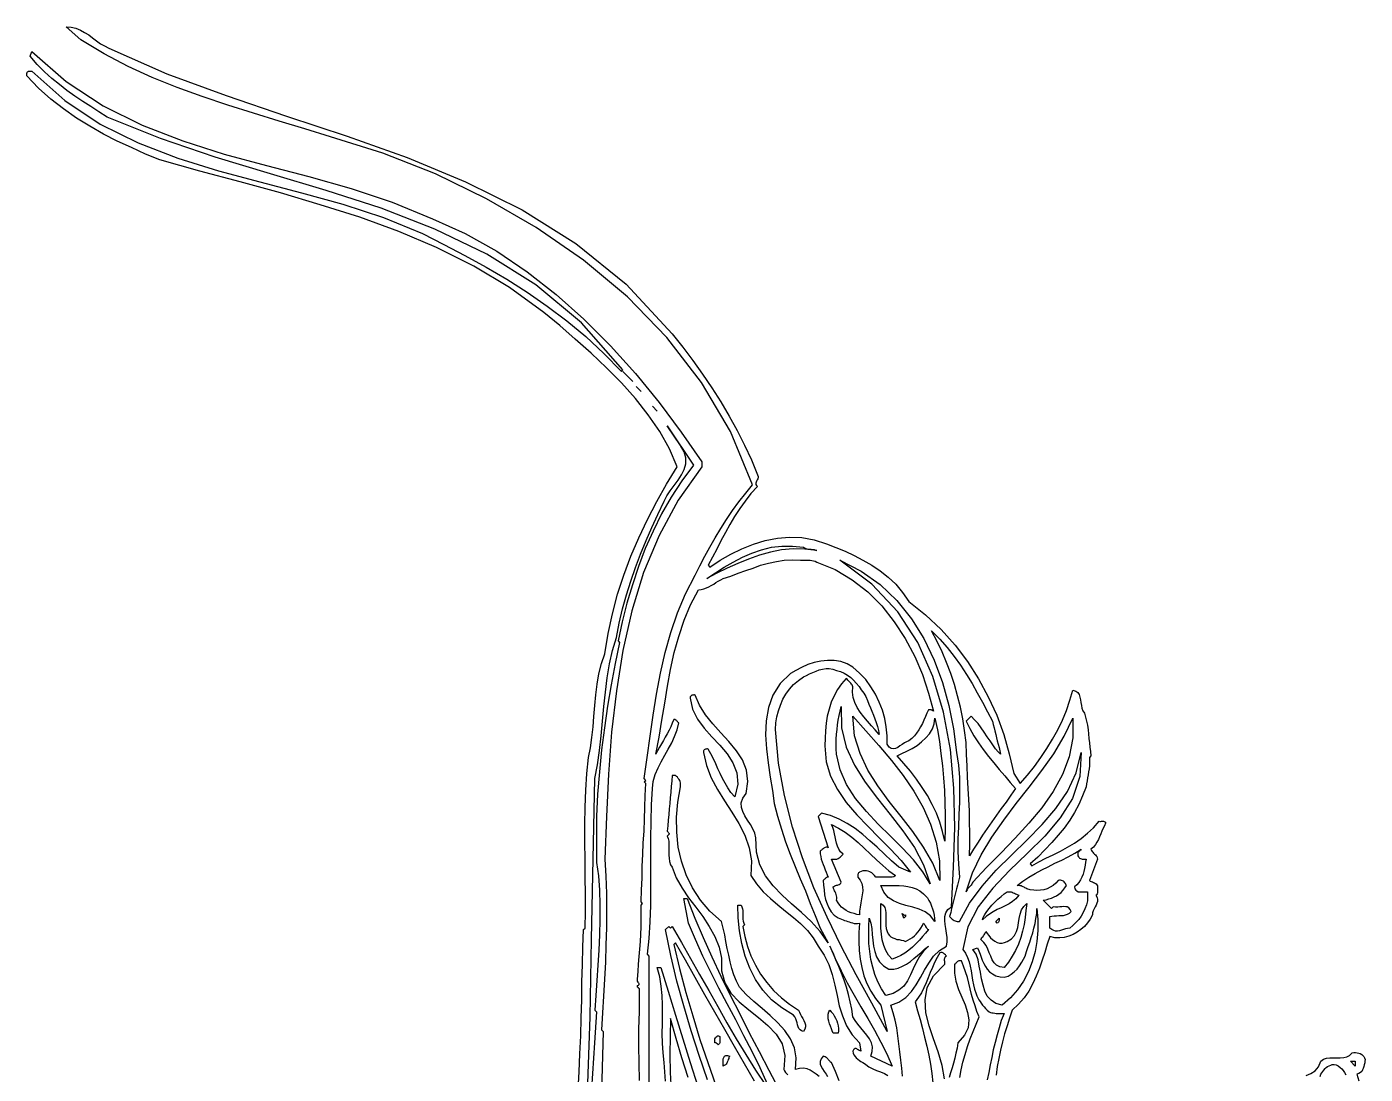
# Model space of a CAD drawing. Extents: x 0.04 to 5.49, y 0.03 to 9.24.
# Drawn here: x 0.13 to 5.49, y 5.05 to 9.24 of the extents above; entities that cross this region are included whole.
import ezdxf

# ---------------------------------------------------------------- set-up
doc = ezdxf.new("R2010")
doc.units = 0
doc.layers.add('1', color=7, linetype='Continuous')

msp = doc.modelspace()

# ---------------------------------------------------------------- linework, layer by layer
for points in [[(2.586, 5.021), (2.584, 5.09), (2.583, 5.159), (2.583, 5.227), (2.585, 5.296), (2.585, 5.303), (2.585, 5.312), (2.585, 5.321), (2.585, 5.331), (2.585, 5.342), (2.585, 5.352), (2.585, 5.362), (2.585, 5.372), (2.585, 5.38), (2.585, 5.388), (2.584, 5.389), (2.582, 5.391), (2.581, 5.392), (2.58, 5.393), (2.578, 5.395), (2.578, 5.397), (2.578, 5.399), (2.578, 5.401), (2.582, 5.403), (2.584, 5.405), (2.584, 5.408), (2.583, 5.41), (2.582, 5.412), (2.58, 5.415), (2.578, 5.418), (2.577, 5.421), (2.577, 5.423), (2.578, 5.427), (2.58, 5.457), (2.582, 5.487), (2.584, 5.517), (2.587, 5.547), (2.589, 5.577), (2.591, 5.606), (2.592, 5.636), (2.593, 5.666), (2.593, 5.694), (2.592, 5.723), (2.598, 5.73), (2.592, 5.736), (2.594, 5.784), (2.596, 5.831), (2.597, 5.879), (2.599, 5.926), (2.601, 5.973), (2.604, 6.02), (2.606, 6.068), (2.607, 6.115), (2.609, 6.163), (2.611, 6.21), (2.605, 6.217), (2.611, 6.223), (2.605, 6.23), (2.616, 6.315), (2.628, 6.4), (2.641, 6.485), (2.654, 6.569), (2.67, 6.653), (2.689, 6.735), (2.711, 6.816), (2.738, 6.895), (2.77, 6.971), (2.809, 7.046), (2.828, 7.083), (2.847, 7.121), (2.868, 7.158), (2.889, 7.195), (2.911, 7.232), (2.934, 7.268), (2.958, 7.304), (2.983, 7.339), (3.011, 7.374), (3.039, 7.407), (2.95, 7.621), (2.834, 7.817), (2.695, 7.998), (2.537, 8.161), (2.361, 8.308), (2.172, 8.439), (1.973, 8.554), (1.768, 8.653), (1.558, 8.736), (1.348, 8.802), (1.245, 8.834), (1.142, 8.865), (1.039, 8.897), (0.936, 8.929), (0.834, 8.963), (0.733, 9), (0.634, 9.04), (0.537, 9.084), (0.441, 9.134), (0.348, 9.19), (0.289, 9.243), (0.309, 9.242), (0.328, 9.237), (0.346, 9.23), (0.362, 9.22), (0.379, 9.21), (0.394, 9.198), (0.41, 9.187), (0.426, 9.175), (0.443, 9.166), (0.46, 9.157)], [(2.34, 4.984), (2.344, 5.055), (2.347, 5.127), (2.35, 5.199), (2.352, 5.271), (2.354, 5.343), (2.355, 5.414), (2.357, 5.485), (2.359, 5.555), (2.361, 5.625), (2.368, 5.631), (2.369, 5.698), (2.369, 5.766), (2.368, 5.836), (2.368, 5.906), (2.367, 5.976), (2.367, 6.046), (2.368, 6.116), (2.371, 6.184), (2.375, 6.251), (2.381, 6.315), (2.389, 6.354), (2.395, 6.395), (2.4, 6.437), (2.403, 6.479), (2.407, 6.523), (2.411, 6.566), (2.416, 6.608), (2.423, 6.65), (2.433, 6.691), (2.447, 6.73), (2.46, 6.812), (2.477, 6.891), (2.498, 6.969), (2.523, 7.046), (2.551, 7.121), (2.583, 7.195), (2.618, 7.268), (2.655, 7.34), (2.694, 7.41), (2.736, 7.48), (2.706, 7.552), (2.667, 7.621), (2.621, 7.688), (2.57, 7.753), (2.513, 7.816), (2.454, 7.876), (2.392, 7.935), (2.328, 7.991), (2.266, 8.046), (2.203, 8.098), (2.065, 8.198), (1.922, 8.284), (1.773, 8.358), (1.621, 8.423), (1.465, 8.48), (1.307, 8.53), (1.147, 8.577), (0.986, 8.621), (0.824, 8.665), (0.664, 8.71), (0.606, 8.733), (0.55, 8.759), (0.493, 8.785), (0.438, 8.813), (0.384, 8.844), (0.33, 8.877), (0.278, 8.914), (0.227, 8.953), (0.178, 8.997), (0.131, 9.046), (0.131, 9.048), (0.131, 9.051), (0.131, 9.054), (0.131, 9.057), (0.132, 9.059), (0.133, 9.061), (0.134, 9.062), (0.136, 9.064), (0.138, 9.065), (0.151, 9.065), (0.283, 8.948), (0.425, 8.853), (0.577, 8.778), (0.736, 8.717), (0.899, 8.666), (1.065, 8.621), (1.231, 8.578), (1.397, 8.532), (1.56, 8.479), (1.717, 8.414), (1.802, 8.371), (1.886, 8.326), (1.971, 8.28), (2.054, 8.231), (2.136, 8.179), (2.216, 8.124), (2.295, 8.065), (2.37, 8.002), (2.443, 7.934), (2.513, 7.861), (2.519, 7.868), (2.353, 8.056), (2.17, 8.209), (1.974, 8.332), (1.766, 8.432), (1.551, 8.516), (1.331, 8.587), (1.108, 8.654), (0.886, 8.721), (0.667, 8.795), (0.453, 8.881), (0.42, 8.902), (0.387, 8.923), (0.355, 8.944), (0.323, 8.965), (0.292, 8.987), (0.262, 9.011), (0.232, 9.036), (0.202, 9.062), (0.173, 9.092), (0.144, 9.125), (0.151, 9.144), (0.289, 9.023), (0.437, 8.926), (0.593, 8.848), (0.756, 8.786), (0.922, 8.733), (1.091, 8.687), (1.261, 8.643), (1.43, 8.595), (1.595, 8.54), (1.756, 8.473)], [(0.46, 9.157), (0.692, 9.055), (0.93, 8.967), (1.172, 8.885), (1.414, 8.804), (1.655, 8.719), (1.889, 8.622), (2.116, 8.51), (2.331, 8.375), (2.532, 8.211), (2.717, 8.013), (2.759, 7.959), (2.799, 7.905), (2.838, 7.851), (2.875, 7.796), (2.911, 7.74), (2.945, 7.683), (2.977, 7.625), (3.006, 7.567), (3.034, 7.507), (3.059, 7.447), (3.061, 7.441), (3.061, 7.436), (3.06, 7.431), (3.057, 7.427), (3.055, 7.422), (3.053, 7.418), (3.052, 7.414), (3.052, 7.409), (3.054, 7.405), (3.059, 7.401), (3.032, 7.372), (3.009, 7.342), (2.987, 7.312), (2.966, 7.28), (2.947, 7.248), (2.93, 7.216), (2.912, 7.183), (2.895, 7.15), (2.878, 7.118), (2.861, 7.085), (2.868, 7.078), (2.909, 7.105), (2.951, 7.129), (2.996, 7.151), (3.042, 7.169), (3.089, 7.184), (3.138, 7.194), (3.187, 7.198), (3.236, 7.196), (3.286, 7.187), (3.335, 7.171), (3.372, 7.156), (3.409, 7.141), (3.445, 7.124), (3.481, 7.106), (3.516, 7.085), (3.55, 7.063), (3.582, 7.037), (3.612, 7.009), (3.639, 6.976), (3.664, 6.94), (3.732, 6.886), (3.794, 6.828), (3.85, 6.765), (3.9, 6.699), (3.944, 6.63), (3.983, 6.558), (4.017, 6.484), (4.045, 6.407), (4.067, 6.329), (4.085, 6.25), (4.111, 6.21), (4.14, 6.244), (4.168, 6.279), (4.194, 6.315), (4.218, 6.351), (4.24, 6.388), (4.261, 6.425), (4.28, 6.464), (4.296, 6.503), (4.31, 6.544), (4.322, 6.585), (4.333, 6.581), (4.342, 6.575), (4.347, 6.567), (4.35, 6.557), (4.352, 6.546), (4.354, 6.535), (4.356, 6.523), (4.358, 6.512), (4.362, 6.502), (4.368, 6.493), (4.373, 6.477), (4.377, 6.46), (4.38, 6.444), (4.383, 6.426), (4.385, 6.409), (4.386, 6.391), (4.388, 6.374), (4.39, 6.356), (4.392, 6.339), (4.394, 6.322), (4.388, 6.315), (4.388, 6.305), (4.388, 6.293), (4.388, 6.282), (4.387, 6.27), (4.385, 6.257), (4.383, 6.245), (4.381, 6.233), (4.379, 6.221), (4.377, 6.209), (4.375, 6.197), (4.361, 6.161), (4.346, 6.127), (4.328, 6.094), (4.309, 6.063), (4.287, 6.032), (4.263, 6.003), (4.238, 5.974), (4.21, 5.945), (4.182, 5.916), (4.151, 5.888), (4.157, 5.881), (4.186, 5.896), (4.214, 5.911), (4.243, 5.925), (4.272, 5.94), (4.3, 5.956), (4.328, 5.972), (4.355, 5.99), (4.381, 6.011), (4.405, 6.033), (4.427, 6.059), (4.43, 6.058), (4.433, 6.058), (4.436, 6.059), (4.439, 6.059), (4.442, 6.059), (4.445, 6.059), (4.447, 6.058), (4.45, 6.057), (4.452, 6.055), (4.453, 6.052), (4.448, 6.041), (4.443, 6.031), (4.438, 6.02), (4.434, 6.009), (4.429, 5.997), (4.424, 5.986), (4.418, 5.976), (4.412, 5.966), (4.404, 5.956), (4.394, 5.947), (4.396, 5.942), (4.399, 5.938), (4.402, 5.935), (4.405, 5.932), (4.409, 5.928), (4.412, 5.925), (4.415, 5.921), (4.418, 5.918), (4.419, 5.913), (4.421, 5.907), (4.388, 5.822), (4.391, 5.819), (4.395, 5.818), (4.4, 5.816), (4.404, 5.814), (4.408, 5.812), (4.412, 5.81), (4.415, 5.808), (4.418, 5.805), (4.42, 5.8), (4.421, 5.796), (4.42, 5.792), (4.42, 5.789), (4.421, 5.785), (4.421, 5.781), (4.421, 5.777), (4.421, 5.774), (4.42, 5.771), (4.419, 5.768), (4.417, 5.765), (4.414, 5.763), (4.419, 5.754), (4.421, 5.746), (4.421, 5.738), (4.418, 5.731), (4.415, 5.723), (4.411, 5.716), (4.407, 5.708), (4.403, 5.7), (4.401, 5.692), (4.401, 5.684), (4.391, 5.667), (4.381, 5.652), (4.368, 5.638), (4.354, 5.625), (4.339, 5.615), (4.323, 5.606), (4.305, 5.599), (4.287, 5.594), (4.269, 5.592), (4.25, 5.592), (4.23, 5.598), (4.219, 5.567), (4.21, 5.534), (4.199, 5.502), (4.188, 5.47), (4.175, 5.439), (4.162, 5.409), (4.145, 5.379), (4.126, 5.352), (4.104, 5.326), (4.078, 5.302), (4.068, 5.27), (4.058, 5.239), (4.048, 5.207), (4.04, 5.175), (4.032, 5.142), (4.025, 5.109), (4.019, 5.076), (4.014, 5.042)], [(1.756, 8.473), (1.887, 8.414), (2.014, 8.344), (2.135, 8.261), (2.252, 8.17), (2.363, 8.071), (2.469, 7.964), (2.569, 7.853), (2.664, 7.737), (2.752, 7.619), (2.835, 7.5), (2.835, 7.48), (2.74, 7.346), (2.664, 7.204), (2.602, 7.056), (2.555, 6.902), (2.519, 6.744), (2.493, 6.582), (2.474, 6.416), (2.462, 6.248), (2.453, 6.078), (2.447, 5.907), (2.451, 5.839), (2.453, 5.77), (2.453, 5.701), (2.453, 5.632), (2.451, 5.564), (2.449, 5.495), (2.446, 5.427), (2.442, 5.358), (2.438, 5.291), (2.434, 5.223), (2.44, 5.217), (2.432, 4.927)], [(3.098, 5.006), (3.069, 5.071), (3.037, 5.136), (3.004, 5.2), (2.971, 5.263), (2.937, 5.327), (2.903, 5.391), (2.871, 5.455), (2.84, 5.519), (2.81, 5.585), (2.782, 5.651), (2.763, 5.75), (2.776, 5.75)], [(2.776, 5.75), (2.807, 5.671), (2.841, 5.593), (2.876, 5.516), (2.912, 5.439), (2.949, 5.363), (2.987, 5.287), (3.025, 5.212), (3.065, 5.137), (3.104, 5.062), (3.144, 4.986)], [(2.993, 5.723), (2.996, 5.716), (2.998, 5.708), (3, 5.701), (3, 5.692), (3, 5.684), (3, 5.675), (3, 5.667), (3.001, 5.659), (3.003, 5.651), (3.006, 5.644), (3, 5.638), (3.007, 5.597), (3.018, 5.558), (3.032, 5.52), (3.05, 5.483), (3.071, 5.447), (3.096, 5.413), (3.123, 5.381), (3.154, 5.352), (3.187, 5.326), (3.223, 5.302), (3.226, 5.294), (3.23, 5.285), (3.235, 5.277), (3.24, 5.269), (3.244, 5.261), (3.248, 5.252), (3.25, 5.244), (3.25, 5.235), (3.248, 5.226), (3.243, 5.217), (3.235, 5.219), (3.229, 5.223), (3.224, 5.229), (3.221, 5.236), (3.219, 5.243), (3.217, 5.252), (3.215, 5.26), (3.212, 5.268), (3.208, 5.276), (3.203, 5.282), (3.156, 5.311), (3.115, 5.344), (3.08, 5.383), (3.051, 5.425), (3.027, 5.471), (3.009, 5.519), (2.995, 5.569), (2.986, 5.62), (2.981, 5.672), (2.98, 5.723), (2.993, 5.723)], [(2.858, 5.023), (2.825, 5.121), (2.793, 5.219), (2.763, 5.319), (2.735, 5.419), (2.711, 5.521), (2.69, 5.625), (2.703, 5.638), (2.71, 5.631), (2.717, 5.638), (2.754, 5.574), (2.79, 5.509), (2.826, 5.445), (2.863, 5.381), (2.899, 5.317), (2.935, 5.252), (2.973, 5.188), (3.011, 5.125), (3.051, 5.062), (3.092, 5)], [(3.047, 5.018), (3.006, 5.087), (2.966, 5.156), (2.927, 5.225), (2.887, 5.294), (2.848, 5.364), (2.809, 5.433), (2.77, 5.503), (2.73, 5.572), (2.723, 5.565), (2.746, 5.469), (2.771, 5.373), (2.799, 5.279), (2.828, 5.185), (2.86, 5.092), (2.892, 5)], [(2.69, 5.018), (2.684, 5.092), (2.68, 5.131), (2.678, 5.17), (2.677, 5.209), (2.678, 5.247), (2.678, 5.285), (2.678, 5.323), (2.676, 5.361), (2.673, 5.399), (2.667, 5.436), (2.657, 5.473), (2.671, 5.473), (2.7, 5.378), (2.73, 5.282), (2.759, 5.187), (2.789, 5.092), (2.82, 4.997)], [(2.78, 5.032), (2.755, 5.111), (2.732, 5.189), (2.71, 5.269), (2.708, 5.197), (2.707, 5.125), (2.709, 5.053), (2.712, 4.981)], [(3.381, 5.21), (3.361, 5.21), (3.358, 5.219), (3.355, 5.228), (3.351, 5.238), (3.347, 5.248), (3.344, 5.258), (3.342, 5.268), (3.342, 5.277), (3.342, 5.286), (3.344, 5.295), (3.348, 5.302), (3.354, 5.295), (3.361, 5.287), (3.366, 5.279), (3.371, 5.27), (3.376, 5.26), (3.379, 5.25), (3.382, 5.24), (3.383, 5.229), (3.383, 5.219), (3.381, 5.21)], [(2.907, 5.197), (2.907, 5.194), (2.907, 5.19), (2.907, 5.186), (2.908, 5.182), (2.908, 5.179), (2.908, 5.175), (2.907, 5.172), (2.906, 5.169), (2.904, 5.166), (2.901, 5.164), (2.9, 5.165), (2.898, 5.167), (2.897, 5.168), (2.895, 5.169), (2.893, 5.171), (2.892, 5.171), (2.89, 5.171), (2.888, 5.171), (2.887, 5.175), (2.887, 5.179), (2.887, 5.183), (2.888, 5.187), (2.89, 5.191), (2.892, 5.194), (2.895, 5.197), (2.898, 5.199), (2.902, 5.199), (2.907, 5.197)], [(2.947, 5.118), (2.944, 5.114), (2.943, 5.109), (2.941, 5.104), (2.939, 5.099), (2.937, 5.094), (2.935, 5.09), (2.933, 5.086), (2.93, 5.083), (2.925, 5.08), (2.921, 5.078), (2.921, 5.082), (2.921, 5.087), (2.921, 5.093), (2.921, 5.1), (2.921, 5.107), (2.923, 5.113), (2.926, 5.118), (2.931, 5.12), (2.938, 5.121), (2.947, 5.118)], [(5.256, 5.041), (5.275, 5.048), (5.292, 5.059), (5.306, 5.075), (5.315, 5.098), (5.326, 5.106), (5.338, 5.11), (5.351, 5.111), (5.365, 5.111), (5.379, 5.111), (5.393, 5.111), (5.407, 5.112), (5.419, 5.115), (5.43, 5.121), (5.44, 5.131), (5.447, 5.132), (5.454, 5.132), (5.461, 5.131), (5.467, 5.13), (5.473, 5.128), (5.479, 5.125), (5.483, 5.121), (5.487, 5.117), (5.49, 5.111), (5.493, 5.105), (5.492, 5.098), (5.491, 5.091), (5.489, 5.083), (5.488, 5.076), (5.485, 5.069), (5.482, 5.063), (5.479, 5.057), (5.474, 5.053), (5.467, 5.048), (5.46, 5.046), (5.468, 5.019)]]:
    msp.add_lwpolyline(points)
at = {"layer": '1'}
for points in [[(2.519, 7.861), (2.559, 7.822), (2.519, 7.861)], [(2.572, 7.802), (2.592, 7.782), (2.572, 7.802)], [(2.638, 7.723), (2.657, 7.703), (2.638, 7.723)], [(2.377, 4.971), (2.383, 5.123), (2.388, 5.276), (2.391, 5.43), (2.394, 5.585), (2.407, 6.23), (2.418, 6.286), (2.425, 6.343), (2.432, 6.402), (2.437, 6.46), (2.443, 6.519), (2.449, 6.577), (2.456, 6.634), (2.465, 6.69), (2.477, 6.744), (2.493, 6.796), (2.504, 6.853), (2.518, 6.91), (2.533, 6.966), (2.551, 7.022), (2.57, 7.076), (2.59, 7.13), (2.612, 7.184), (2.635, 7.237), (2.659, 7.289), (2.684, 7.342), (2.695, 7.363), (2.709, 7.384), (2.724, 7.405), (2.74, 7.426), (2.754, 7.447), (2.764, 7.469), (2.771, 7.492), (2.771, 7.516), (2.765, 7.54), (2.75, 7.565), (2.697, 7.644), (2.802, 7.486)], [(2.802, 7.486), (2.755, 7.423), (2.713, 7.358), (2.674, 7.291), (2.64, 7.222), (2.609, 7.152), (2.581, 7.08), (2.557, 7.007), (2.535, 6.933), (2.516, 6.858), (2.5, 6.782), (2.506, 6.776), (2.488, 6.691), (2.472, 6.606), (2.458, 6.52), (2.445, 6.433), (2.434, 6.346), (2.425, 6.257), (2.418, 6.168), (2.414, 6.078), (2.413, 5.987), (2.414, 5.894), (2.421, 5.84), (2.425, 5.783), (2.427, 5.725), (2.427, 5.665), (2.425, 5.604), (2.423, 5.543), (2.419, 5.482), (2.415, 5.421), (2.411, 5.361), (2.407, 5.302), (2.414, 5.296), (2.405, 5.172), (2.397, 5.048), (2.39, 4.925)], [(3.296, 7.144), (3.248, 7.15), (3.201, 7.151), (3.155, 7.147), (3.11, 7.138), (3.066, 7.126), (3.022, 7.11), (2.979, 7.092), (2.937, 7.073), (2.895, 7.053), (2.855, 7.032), (2.89, 7.055), (2.925, 7.077), (2.961, 7.098), (2.998, 7.117), (3.036, 7.134), (3.075, 7.147), (3.115, 7.157), (3.156, 7.162), (3.199, 7.162), (3.243, 7.157), (3.247, 7.155), (3.252, 7.152), (3.258, 7.151), (3.263, 7.15), (3.269, 7.15), (3.274, 7.149), (3.28, 7.148), (3.285, 7.148), (3.291, 7.146), (3.296, 7.144)], [(2.624, 5.015), (2.625, 5.141), (2.625, 5.268), (2.625, 5.394), (2.625, 5.519), (2.618, 5.526), (2.625, 5.59), (2.629, 5.656), (2.631, 5.722), (2.631, 5.789), (2.631, 5.856), (2.631, 5.924), (2.631, 5.991), (2.632, 6.058), (2.634, 6.125), (2.638, 6.19), (2.641, 6.219), (2.649, 6.247), (2.66, 6.273), (2.673, 6.298), (2.687, 6.324), (2.701, 6.348), (2.715, 6.373), (2.726, 6.399), (2.736, 6.425), (2.743, 6.453), (2.741, 6.455), (2.739, 6.457), (2.738, 6.459), (2.736, 6.461), (2.734, 6.462), (2.732, 6.464), (2.73, 6.466), (2.728, 6.467), (2.726, 6.467), (2.723, 6.467), (2.717, 6.452), (2.711, 6.438), (2.705, 6.424), (2.697, 6.41), (2.689, 6.396), (2.682, 6.383), (2.674, 6.369), (2.666, 6.356), (2.658, 6.342), (2.651, 6.328), (2.664, 6.396), (2.675, 6.464), (2.687, 6.532), (2.698, 6.6), (2.71, 6.668), (2.725, 6.735), (2.743, 6.8), (2.764, 6.865), (2.79, 6.927), (2.822, 6.986), (2.833, 6.988), (2.844, 6.99), (2.854, 6.994), (2.864, 6.999), (2.873, 7.004), (2.883, 7.01), (2.892, 7.016), (2.901, 7.022), (2.911, 7.027), (2.921, 7.032), (2.951, 7.042), (2.981, 7.053), (3.011, 7.064), (3.041, 7.074), (3.071, 7.085), (3.102, 7.093), (3.134, 7.1), (3.165, 7.105), (3.197, 7.107), (3.23, 7.105)], [(3.23, 7.105), (3.235, 7.105), (3.24, 7.105), (3.247, 7.105), (3.254, 7.105), (3.261, 7.105), (3.269, 7.105), (3.276, 7.104), (3.283, 7.103), (3.29, 7.101), (3.296, 7.098), (3.37, 7.068), (3.437, 7.027), (3.5, 6.979), (3.556, 6.922), (3.606, 6.859), (3.65, 6.791), (3.688, 6.72), (3.719, 6.647), (3.744, 6.573), (3.763, 6.5), (3.761, 6.502), (3.76, 6.503), (3.758, 6.504), (3.756, 6.505), (3.754, 6.506), (3.751, 6.506), (3.749, 6.506), (3.746, 6.506), (3.743, 6.506), (3.737, 6.493), (3.731, 6.479), (3.725, 6.465), (3.719, 6.451), (3.712, 6.438), (3.705, 6.425), (3.696, 6.412), (3.687, 6.401), (3.676, 6.391), (3.664, 6.381), (3.655, 6.378), (3.647, 6.373), (3.638, 6.367), (3.629, 6.361), (3.62, 6.355), (3.611, 6.351), (3.603, 6.349), (3.594, 6.351), (3.586, 6.356), (3.578, 6.368), (3.578, 6.402), (3.574, 6.437), (3.568, 6.471), (3.559, 6.504), (3.546, 6.537), (3.531, 6.568), (3.513, 6.598), (3.492, 6.627), (3.467, 6.653), (3.44, 6.677), (3.417, 6.69), (3.392, 6.699), (3.366, 6.703), (3.339, 6.703), (3.312, 6.701), (3.286, 6.695), (3.26, 6.687), (3.235, 6.676), (3.212, 6.664), (3.19, 6.651), (3.149, 6.611), (3.12, 6.565), (3.102, 6.515), (3.093, 6.462), (3.091, 6.406), (3.094, 6.349), (3.101, 6.293), (3.109, 6.236), (3.118, 6.182), (3.125, 6.131), (3.138, 6.079), (3.154, 6.028), (3.171, 5.977), (3.189, 5.928), (3.209, 5.878), (3.229, 5.829), (3.25, 5.78), (3.27, 5.73), (3.29, 5.681), (3.309, 5.631), (3.342, 5.572), (3.31, 5.617), (3.274, 5.657), (3.235, 5.693), (3.195, 5.728), (3.157, 5.763), (3.121, 5.8), (3.091, 5.84), (3.068, 5.884), (3.055, 5.935), (3.052, 5.993), (3.048, 6.011), (3.04, 6.029), (3.03, 6.046), (3.018, 6.064), (3.008, 6.081), (2.999, 6.098), (2.994, 6.115), (2.993, 6.133), (2.999, 6.152), (3.013, 6.171), (3.02, 6.219), (3.014, 6.264), (2.998, 6.305), (2.974, 6.342), (2.944, 6.379), (2.912, 6.414), (2.88, 6.449), (2.85, 6.486), (2.826, 6.524), (2.809, 6.565), (2.806, 6.566), (2.803, 6.566), (2.8, 6.565), (2.797, 6.565), (2.795, 6.564), (2.792, 6.562), (2.791, 6.56), (2.789, 6.558), (2.789, 6.555), (2.789, 6.552), (2.798, 6.508), (2.818, 6.468), (2.845, 6.432), (2.876, 6.398), (2.907, 6.364), (2.937, 6.33), (2.96, 6.293), (2.976, 6.253), (2.979, 6.208), (2.967, 6.157), (2.952, 6.175), (2.94, 6.193), (2.929, 6.212), (2.918, 6.231), (2.909, 6.251), (2.9, 6.27), (2.891, 6.29), (2.882, 6.31), (2.872, 6.329), (2.861, 6.348), (2.858, 6.349), (2.856, 6.349), (2.853, 6.348), (2.85, 6.348), (2.847, 6.347), (2.845, 6.345), (2.843, 6.343), (2.842, 6.341), (2.842, 6.338), (2.842, 6.335), (2.854, 6.283), (2.873, 6.233), (2.898, 6.187), (2.926, 6.141), (2.956, 6.096), (2.983, 6.05), (3.007, 6.003), (3.025, 5.953), (3.034, 5.9), (3.032, 5.842), (3.055, 5.808), (3.081, 5.777), (3.11, 5.75), (3.14, 5.724), (3.171, 5.699), (3.202, 5.674), (3.231, 5.649), (3.259, 5.622), (3.282, 5.592), (3.302, 5.559), (3.326, 5.523), (3.344, 5.485), (3.358, 5.445), (3.368, 5.403), (3.377, 5.361), (3.386, 5.32), (3.399, 5.279), (3.415, 5.24), (3.437, 5.204), (3.467, 5.171), (3.473, 5.138), (3.469, 5.139), (3.466, 5.141), (3.462, 5.143), (3.459, 5.145), (3.456, 5.147), (3.453, 5.148), (3.449, 5.148), (3.446, 5.146), (3.443, 5.143), (3.44, 5.138), (3.442, 5.13), (3.444, 5.123), (3.449, 5.116), (3.454, 5.111), (3.46, 5.106), (3.467, 5.101), (3.473, 5.097), (3.48, 5.093), (3.487, 5.089), (3.493, 5.085), (3.505, 5.075), (3.52, 5.067), (3.535, 5.061), (3.551, 5.055), (3.567, 5.048), (3.581, 5.041)], [(3.639, 5.038), (3.636, 5.07), (3.632, 5.102), (3.629, 5.135), (3.625, 5.167), (3.621, 5.199), (3.616, 5.231), (3.61, 5.262), (3.602, 5.292), (3.592, 5.322), (3.625, 5.334), (3.652, 5.353), (3.675, 5.377), (3.694, 5.404), (3.711, 5.433), (3.727, 5.462), (3.745, 5.491), (3.764, 5.518), (3.787, 5.541), (3.815, 5.559), (3.818, 5.576), (3.818, 5.594), (3.816, 5.611), (3.813, 5.629), (3.81, 5.646), (3.809, 5.662), (3.809, 5.678), (3.813, 5.692), (3.821, 5.706), (3.835, 5.717), (3.844, 5.875), (3.849, 6.034), (3.845, 6.192), (3.831, 6.347), (3.804, 6.497), (3.761, 6.64), (3.701, 6.775), (3.62, 6.898), (3.517, 7.009), (3.388, 7.105), (3.474, 7.062), (3.55, 7.008), (3.617, 6.944), (3.675, 6.871), (3.725, 6.791), (3.766, 6.705), (3.799, 6.615), (3.825, 6.523), (3.843, 6.429), (3.855, 6.335)], [(4, 6.46), (4.003, 6.447), (4.006, 6.434), (4.009, 6.421), (4.013, 6.407), (4.016, 6.394), (4.019, 6.381), (4.023, 6.368), (4.026, 6.355), (4.029, 6.342), (4.032, 6.328), (4.022, 6.337), (4.012, 6.35), (4.001, 6.365), (3.99, 6.381), (3.979, 6.398), (3.967, 6.416), (3.955, 6.434), (3.942, 6.451), (3.928, 6.466), (3.914, 6.48), (3.894, 6.46), (3.909, 6.431), (3.925, 6.402), (3.944, 6.374), (3.963, 6.347), (3.984, 6.319), (4.005, 6.293), (4.027, 6.266), (4.049, 6.241), (4.071, 6.215), (4.092, 6.19), (4.073, 6.164), (4.054, 6.136), (4.035, 6.11), (4.016, 6.083), (3.997, 6.057), (3.978, 6.03), (3.96, 6.003), (3.942, 5.976), (3.924, 5.948), (3.907, 5.921), (3.909, 5.967), (3.909, 6.012), (3.908, 6.057), (3.907, 6.101), (3.905, 6.146), (3.902, 6.191), (3.9, 6.236), (3.898, 6.281), (3.896, 6.327), (3.894, 6.375), (3.888, 6.423), (3.881, 6.47), (3.872, 6.516), (3.86, 6.562), (3.847, 6.607), (3.833, 6.652), (3.816, 6.695), (3.798, 6.738), (3.778, 6.78), (3.756, 6.822), (3.789, 6.789), (3.818, 6.755), (3.846, 6.72), (3.872, 6.685), (3.895, 6.648), (3.918, 6.611), (3.939, 6.574), (3.96, 6.536), (3.98, 6.498), (4, 6.46)], [(3.493, 6.559), (3.499, 6.543), (3.504, 6.529), (3.511, 6.514), (3.517, 6.5), (3.523, 6.485), (3.529, 6.47), (3.534, 6.455), (3.539, 6.439), (3.543, 6.423), (3.546, 6.407), (3.53, 6.425), (3.515, 6.442), (3.499, 6.46), (3.484, 6.478), (3.47, 6.496), (3.458, 6.515), (3.448, 6.535), (3.442, 6.555), (3.439, 6.576), (3.44, 6.598), (3.439, 6.602), (3.437, 6.606), (3.435, 6.609), (3.432, 6.612), (3.429, 6.615), (3.426, 6.619), (3.423, 6.622), (3.42, 6.625), (3.417, 6.628), (3.414, 6.631), (3.395, 6.61), (3.379, 6.587), (3.365, 6.562), (3.354, 6.536), (3.345, 6.509), (3.338, 6.481), (3.333, 6.452), (3.331, 6.422), (3.329, 6.392), (3.328, 6.361), (3.334, 6.298), (3.351, 6.24), (3.379, 6.186), (3.414, 6.134), (3.456, 6.085), (3.5, 6.039), (3.546, 5.993), (3.591, 5.947), (3.634, 5.902), (3.671, 5.855), (3.625, 5.875), (3.595, 5.901), (3.567, 5.928), (3.538, 5.955), (3.509, 5.981), (3.48, 6.006), (3.449, 6.03), (3.418, 6.05), (3.386, 6.068), (3.351, 6.082), (3.315, 6.092), (3.302, 6.078), (3.342, 5.953), (3.337, 5.955), (3.333, 5.955), (3.33, 5.954), (3.327, 5.953), (3.324, 5.951), (3.321, 5.949), (3.318, 5.946), (3.315, 5.944), (3.312, 5.942), (3.309, 5.94), (3.31, 5.929), (3.312, 5.918), (3.314, 5.907), (3.317, 5.896), (3.321, 5.886), (3.325, 5.876), (3.329, 5.865), (3.333, 5.855), (3.337, 5.845), (3.342, 5.835), (3.339, 5.835), (3.337, 5.835), (3.335, 5.834), (3.333, 5.833), (3.331, 5.831), (3.329, 5.829), (3.327, 5.827), (3.326, 5.825), (3.324, 5.824), (3.322, 5.822), (3.323, 5.803), (3.325, 5.784), (3.327, 5.765), (3.331, 5.746), (3.337, 5.728), (3.344, 5.712), (3.354, 5.696), (3.366, 5.683), (3.382, 5.672), (3.401, 5.664), (3.407, 5.662), (3.414, 5.66), (3.42, 5.658), (3.426, 5.656), (3.432, 5.654), (3.439, 5.652), (3.445, 5.65), (3.452, 5.65), (3.459, 5.65), (3.467, 5.651), (3.464, 5.613), (3.464, 5.577), (3.465, 5.541), (3.469, 5.506), (3.476, 5.473), (3.485, 5.44), (3.497, 5.409), (3.512, 5.378), (3.531, 5.349), (3.552, 5.322), (3.578, 5.217), (3.516, 5.33), (3.454, 5.444), (3.394, 5.559), (3.337, 5.675), (3.284, 5.793), (3.238, 5.913), (3.198, 6.036), (3.166, 6.162), (3.143, 6.292), (3.131, 6.427), (3.132, 6.453), (3.136, 6.478), (3.142, 6.502), (3.15, 6.525), (3.16, 6.548), (3.172, 6.569), (3.186, 6.589), (3.203, 6.607), (3.222, 6.623), (3.243, 6.638), (3.255, 6.643), (3.267, 6.65), (3.28, 6.655), (3.293, 6.661), (3.306, 6.666), (3.319, 6.669), (3.333, 6.671), (3.346, 6.671), (3.36, 6.669), (3.375, 6.664), (3.391, 6.659), (3.405, 6.653), (3.419, 6.645), (3.432, 6.635), (3.443, 6.624), (3.454, 6.612), (3.465, 6.599), (3.474, 6.586), (3.484, 6.572), (3.493, 6.559)], [(3.75, 5.809), (3.721, 5.857), (3.683, 5.905), (3.639, 5.952), (3.591, 6), (3.542, 6.048), (3.495, 6.098), (3.451, 6.15), (3.415, 6.206), (3.389, 6.265), (3.375, 6.328), (3.374, 6.349), (3.374, 6.369), (3.374, 6.388), (3.375, 6.408), (3.377, 6.427), (3.379, 6.446), (3.382, 6.465), (3.386, 6.483), (3.39, 6.501), (3.394, 6.519), (3.395, 6.434), (3.414, 6.356), (3.447, 6.284), (3.49, 6.216), (3.539, 6.15), (3.59, 6.086), (3.641, 6.021), (3.687, 5.954), (3.724, 5.884), (3.75, 5.809)], [(3.789, 5.822), (3.761, 5.891), (3.724, 5.956), (3.68, 6.018), (3.634, 6.078), (3.586, 6.139), (3.541, 6.201), (3.5, 6.264), (3.469, 6.331), (3.447, 6.402), (3.44, 6.48), (3.493, 6.421), (3.545, 6.363), (3.595, 6.303), (3.642, 6.243), (3.685, 6.18), (3.722, 6.115), (3.752, 6.047), (3.774, 5.976), (3.787, 5.901), (3.789, 5.822)], [(3.809, 5.98), (3.8, 6.018), (3.789, 6.055), (3.775, 6.092), (3.758, 6.127), (3.739, 6.162), (3.718, 6.195), (3.696, 6.228), (3.671, 6.26), (3.645, 6.291), (3.618, 6.322), (3.637, 6.331), (3.657, 6.34), (3.678, 6.351), (3.698, 6.363), (3.716, 6.377), (3.733, 6.393), (3.747, 6.41), (3.759, 6.429), (3.766, 6.45), (3.769, 6.473), (3.779, 6.426), (3.787, 6.379), (3.793, 6.331), (3.799, 6.282), (3.804, 6.233), (3.807, 6.183), (3.809, 6.133), (3.81, 6.083), (3.81, 6.031), (3.809, 5.98)], [(3.921, 5.815), (3.919, 5.811), (3.917, 5.807), (3.914, 5.803), (3.911, 5.799), (3.907, 5.796), (3.904, 5.792), (3.9, 5.789), (3.898, 5.784), (3.895, 5.78), (3.894, 5.776), (3.92, 5.853), (3.955, 5.925), (3.997, 5.996), (4.045, 6.063), (4.095, 6.13), (4.147, 6.196), (4.198, 6.263), (4.245, 6.33), (4.287, 6.4), (4.322, 6.473), (4.321, 6.393), (4.307, 6.317), (4.28, 6.246), (4.243, 6.178), (4.198, 6.113), (4.146, 6.051), (4.091, 5.991), (4.033, 5.932), (3.976, 5.874), (3.921, 5.815)], [(3.855, 6.335), (3.863, 6.284), (3.867, 6.234), (3.868, 6.185), (3.867, 6.136), (3.865, 6.087), (3.863, 6.037), (3.861, 5.988), (3.861, 5.938), (3.863, 5.887), (3.868, 5.835), (3.864, 5.819), (3.86, 5.803), (3.856, 5.788), (3.852, 5.772), (3.848, 5.756), (3.844, 5.74), (3.84, 5.724), (3.836, 5.709), (3.833, 5.693), (3.828, 5.677), (3.832, 5.673), (3.835, 5.67), (3.838, 5.667), (3.842, 5.664), (3.846, 5.662), (3.85, 5.66), (3.854, 5.659), (3.858, 5.658), (3.863, 5.657), (3.868, 5.657), (3.908, 5.731), (3.958, 5.799), (4.015, 5.863), (4.076, 5.924), (4.139, 5.985), (4.199, 6.046), (4.254, 6.11), (4.3, 6.178), (4.335, 6.253), (4.355, 6.335), (4.35, 6.238), (4.32, 6.151), (4.271, 6.073), (4.209, 6), (4.139, 5.93), (4.068, 5.862), (4.001, 5.791), (3.943, 5.717), (3.901, 5.636), (3.881, 5.546), (3.891, 5.53), (3.9, 5.513), (3.906, 5.496), (3.91, 5.478), (3.914, 5.46), (3.917, 5.441), (3.92, 5.422), (3.924, 5.404), (3.928, 5.386), (3.934, 5.368), (3.937, 5.36), (3.941, 5.352), (3.945, 5.344), (3.95, 5.337), (3.955, 5.33), (3.96, 5.322), (3.966, 5.315), (3.972, 5.309), (3.979, 5.302), (3.986, 5.296), (3.992, 5.293), (3.997, 5.292), (4.003, 5.291), (4.009, 5.29), (4.015, 5.289), (4.021, 5.289), (4.027, 5.289), (4.033, 5.289), (4.039, 5.289), (4.046, 5.289), (4.035, 5.261), (4.026, 5.232), (4.018, 5.203), (4.01, 5.173), (4.003, 5.143), (3.997, 5.113), (3.991, 5.083), (3.985, 5.053), (3.979, 5.023)], [(3.305, 5.037), (3.294, 5.046), (3.282, 5.054), (3.27, 5.062), (3.257, 5.067), (3.243, 5.07), (3.227, 5.069), (3.21, 5.065), (3.213, 5.111), (3.206, 5.151), (3.19, 5.187), (3.168, 5.221), (3.14, 5.252), (3.109, 5.281), (3.077, 5.309), (3.044, 5.337), (3.013, 5.365), (2.986, 5.394), (2.974, 5.418), (2.964, 5.444), (2.956, 5.469), (2.949, 5.496), (2.943, 5.523), (2.937, 5.55), (2.932, 5.577), (2.927, 5.604), (2.921, 5.631), (2.914, 5.657), (2.868, 5.699), (2.83, 5.743), (2.798, 5.792), (2.773, 5.844), (2.754, 5.899), (2.741, 5.956), (2.735, 6.015), (2.734, 6.075), (2.739, 6.136), (2.75, 6.197), (2.75, 6.203), (2.75, 6.208), (2.75, 6.213), (2.749, 6.218), (2.747, 6.223), (2.744, 6.227), (2.741, 6.231), (2.738, 6.236), (2.734, 6.239), (2.73, 6.243), (2.717, 6.243), (2.715, 6.221), (2.712, 6.198), (2.711, 6.176), (2.709, 6.153), (2.707, 6.131), (2.705, 6.109), (2.703, 6.086), (2.701, 6.064), (2.699, 6.041), (2.697, 6.019), (2.698, 6.018), (2.7, 6.016), (2.701, 6.015), (2.702, 6.013), (2.703, 6.012), (2.704, 6.01), (2.704, 6.008), (2.703, 6.006), (2.697, 6), (2.701, 5.99), (2.703, 5.979), (2.703, 5.966), (2.703, 5.952), (2.703, 5.938), (2.703, 5.924), (2.704, 5.911), (2.706, 5.898), (2.71, 5.885), (2.717, 5.875), (2.733, 5.832), (2.756, 5.791), (2.782, 5.753), (2.811, 5.715), (2.839, 5.677), (2.865, 5.638), (2.888, 5.598), (2.905, 5.555), (2.914, 5.51), (2.914, 5.46), (2.927, 5.412), (2.951, 5.371), (2.985, 5.335), (3.023, 5.303), (3.062, 5.273), (3.1, 5.241), (3.133, 5.206), (3.157, 5.167), (3.168, 5.12), (3.164, 5.065), (3.167, 5.059), (3.171, 5.053), (3.175, 5.048), (3.18, 5.043)], [(3.611, 5.842), (3.609, 5.839), (3.605, 5.837), (3.598, 5.835), (3.59, 5.835), (3.581, 5.835), (3.571, 5.835), (3.561, 5.835), (3.55, 5.835), (3.541, 5.835), (3.532, 5.835), (3.527, 5.842), (3.522, 5.847), (3.516, 5.852), (3.509, 5.856), (3.502, 5.859), (3.495, 5.861), (3.488, 5.861), (3.481, 5.861), (3.474, 5.858), (3.467, 5.855), (3.465, 5.854), (3.463, 5.852), (3.462, 5.85), (3.461, 5.848), (3.46, 5.846), (3.46, 5.843), (3.46, 5.841), (3.46, 5.838), (3.46, 5.835), (3.47, 5.823), (3.476, 5.81), (3.479, 5.796), (3.48, 5.78), (3.478, 5.765), (3.475, 5.748), (3.472, 5.732), (3.469, 5.715), (3.467, 5.699), (3.467, 5.684), (3.456, 5.686), (3.445, 5.689), (3.434, 5.692), (3.423, 5.696), (3.414, 5.702), (3.404, 5.708), (3.395, 5.715), (3.388, 5.723), (3.381, 5.733), (3.375, 5.743), (3.376, 5.749), (3.376, 5.755), (3.375, 5.761), (3.374, 5.766), (3.372, 5.771), (3.37, 5.776), (3.367, 5.78), (3.365, 5.785), (3.363, 5.79), (3.361, 5.796), (3.364, 5.798), (3.368, 5.8), (3.371, 5.802), (3.375, 5.803), (3.379, 5.803), (3.382, 5.805), (3.386, 5.806), (3.389, 5.808), (3.392, 5.811), (3.394, 5.815), (3.355, 5.907), (3.361, 5.907), (3.366, 5.907), (3.371, 5.907), (3.376, 5.908), (3.381, 5.91), (3.385, 5.913), (3.389, 5.916), (3.393, 5.919), (3.397, 5.923), (3.401, 5.927), (3.391, 5.937), (3.384, 5.948), (3.379, 5.96), (3.375, 5.972), (3.372, 5.984), (3.37, 5.997), (3.367, 6.009), (3.364, 6.022), (3.36, 6.034), (3.355, 6.046), (3.383, 6.032), (3.41, 6.015), (3.436, 5.995), (3.462, 5.974), (3.486, 5.951), (3.511, 5.928), (3.535, 5.905), (3.56, 5.882), (3.585, 5.861), (3.611, 5.842)], [(4.355, 5.947), (4.353, 5.944), (4.35, 5.942), (4.348, 5.94), (4.346, 5.938), (4.344, 5.935), (4.342, 5.933), (4.341, 5.93), (4.341, 5.927), (4.341, 5.924), (4.342, 5.921), (4.344, 5.917), (4.347, 5.914), (4.349, 5.912), (4.353, 5.91), (4.356, 5.909), (4.359, 5.908), (4.363, 5.907), (4.367, 5.907), (4.37, 5.907), (4.375, 5.907), (4.373, 5.895), (4.371, 5.883), (4.369, 5.87), (4.366, 5.858), (4.363, 5.847), (4.358, 5.835), (4.353, 5.825), (4.346, 5.814), (4.338, 5.805), (4.328, 5.796), (4.33, 5.788), (4.333, 5.783), (4.337, 5.78), (4.343, 5.777), (4.349, 5.776), (4.355, 5.776), (4.362, 5.776), (4.368, 5.776), (4.375, 5.776), (4.381, 5.776), (4.381, 5.758), (4.38, 5.741), (4.376, 5.724), (4.37, 5.708), (4.363, 5.694), (4.355, 5.679), (4.345, 5.666), (4.334, 5.653), (4.321, 5.642), (4.309, 5.631), (4.3, 5.63), (4.292, 5.628), (4.284, 5.625), (4.276, 5.623), (4.268, 5.62), (4.26, 5.619), (4.252, 5.619), (4.245, 5.621), (4.237, 5.625), (4.23, 5.631), (4.23, 5.677), (4.238, 5.679), (4.247, 5.68), (4.256, 5.68), (4.266, 5.681), (4.275, 5.681), (4.284, 5.682), (4.292, 5.684), (4.3, 5.687), (4.308, 5.691), (4.315, 5.697), (4.311, 5.706), (4.305, 5.712), (4.299, 5.716), (4.293, 5.717), (4.286, 5.718), (4.278, 5.717), (4.27, 5.716), (4.261, 5.715), (4.252, 5.715), (4.243, 5.717), (4.236, 5.71), (4.203, 5.743), (4.215, 5.745), (4.225, 5.748), (4.236, 5.751), (4.247, 5.756), (4.256, 5.761), (4.266, 5.767), (4.275, 5.774), (4.282, 5.782), (4.289, 5.792), (4.296, 5.802), (4.294, 5.806), (4.292, 5.81), (4.29, 5.813), (4.287, 5.816), (4.284, 5.819), (4.28, 5.821), (4.276, 5.822), (4.272, 5.823), (4.268, 5.823), (4.263, 5.822), (4.253, 5.811), (4.243, 5.802), (4.231, 5.795), (4.219, 5.789), (4.206, 5.785), (4.192, 5.783), (4.178, 5.782), (4.165, 5.783), (4.151, 5.785), (4.138, 5.789), (4.134, 5.791), (4.13, 5.793), (4.127, 5.795), (4.123, 5.797), (4.119, 5.798), (4.115, 5.8), (4.111, 5.801), (4.107, 5.802), (4.103, 5.802), (4.098, 5.802), (4.121, 5.819), (4.145, 5.835), (4.171, 5.85), (4.197, 5.864), (4.223, 5.877), (4.25, 5.891), (4.277, 5.904), (4.303, 5.917), (4.329, 5.932), (4.355, 5.947)], [(3.723, 5.769), (3.731, 5.761), (3.739, 5.752), (3.745, 5.742), (3.751, 5.731), (3.756, 5.719), (3.76, 5.708), (3.764, 5.696), (3.766, 5.683), (3.768, 5.67), (3.769, 5.657), (3.752, 5.68), (3.73, 5.696), (3.706, 5.707), (3.68, 5.715), (3.653, 5.722), (3.627, 5.73), (3.603, 5.74), (3.582, 5.754), (3.564, 5.775), (3.552, 5.802), (3.571, 5.802), (3.589, 5.802), (3.608, 5.802), (3.626, 5.802), (3.644, 5.8), (3.661, 5.798), (3.678, 5.794), (3.694, 5.788), (3.709, 5.78), (3.723, 5.769)], [(4.105, 5.763), (4.093, 5.749), (4.08, 5.738), (4.066, 5.728), (4.051, 5.72), (4.035, 5.712), (4.019, 5.705), (4.003, 5.696), (3.988, 5.687), (3.974, 5.677), (3.96, 5.664), (3.963, 5.674), (3.969, 5.686), (3.977, 5.698), (3.986, 5.71), (3.997, 5.723), (4.009, 5.735), (4.021, 5.747), (4.034, 5.758), (4.046, 5.768), (4.059, 5.776), (4.064, 5.777), (4.069, 5.777), (4.074, 5.776), (4.079, 5.775), (4.083, 5.773), (4.088, 5.771), (4.092, 5.769), (4.096, 5.767), (4.101, 5.765), (4.105, 5.763)], [(3.578, 5.618), (3.582, 5.608), (3.587, 5.601), (3.593, 5.596), (3.601, 5.592), (3.608, 5.589), (3.617, 5.586), (3.626, 5.585), (3.634, 5.583), (3.643, 5.581), (3.651, 5.578), (3.661, 5.583), (3.67, 5.588), (3.679, 5.594), (3.687, 5.6), (3.694, 5.607), (3.701, 5.615), (3.708, 5.623), (3.713, 5.631), (3.719, 5.641), (3.723, 5.651), (3.726, 5.648), (3.728, 5.646), (3.729, 5.643), (3.731, 5.64), (3.732, 5.637), (3.734, 5.634), (3.736, 5.632), (3.738, 5.629), (3.74, 5.627), (3.743, 5.625), (3.732, 5.611), (3.72, 5.597), (3.707, 5.583), (3.694, 5.569), (3.679, 5.555), (3.664, 5.543), (3.648, 5.531), (3.632, 5.521), (3.615, 5.513), (3.598, 5.506), (3.583, 5.523), (3.572, 5.541), (3.564, 5.562), (3.558, 5.584), (3.555, 5.607), (3.553, 5.631), (3.552, 5.656), (3.552, 5.681), (3.552, 5.706), (3.552, 5.73), (3.562, 5.723), (3.568, 5.714), (3.571, 5.703), (3.573, 5.692), (3.573, 5.679), (3.572, 5.666), (3.572, 5.653), (3.572, 5.641), (3.574, 5.629), (3.578, 5.618)], [(3.651, 5.684), (3.651, 5.682), (3.651, 5.68), (3.651, 5.678), (3.65, 5.676), (3.648, 5.675), (3.647, 5.673), (3.645, 5.672), (3.644, 5.671), (3.638, 5.69), (3.639, 5.689), (3.641, 5.687), (3.642, 5.686), (3.643, 5.685), (3.645, 5.684), (3.647, 5.683), (3.649, 5.683), (3.651, 5.684)], [(4.039, 5.322), (4.013, 5.329), (3.994, 5.342), (3.979, 5.359), (3.969, 5.379), (3.962, 5.403), (3.956, 5.428), (3.952, 5.454), (3.947, 5.479), (3.942, 5.504), (3.934, 5.526), (3.921, 5.546), (3.94, 5.552), (3.945, 5.54), (3.95, 5.527), (3.954, 5.514), (3.959, 5.502), (3.965, 5.489), (3.972, 5.477), (3.979, 5.467), (3.988, 5.456), (4, 5.448), (4.013, 5.44), (4.031, 5.436), (4.047, 5.435), (4.062, 5.439), (4.075, 5.446), (4.087, 5.456), (4.098, 5.467), (4.108, 5.48), (4.117, 5.494), (4.124, 5.507), (4.131, 5.519), (4.136, 5.538), (4.143, 5.557), (4.149, 5.575), (4.155, 5.593), (4.161, 5.612), (4.166, 5.631), (4.171, 5.65), (4.174, 5.669), (4.177, 5.689), (4.177, 5.71), (4.181, 5.666), (4.182, 5.622), (4.178, 5.578), (4.171, 5.537), (4.159, 5.496), (4.144, 5.457), (4.124, 5.419), (4.1, 5.384), (4.072, 5.352), (4.039, 5.322)], [(4.138, 5.73), (4.134, 5.702), (4.131, 5.674), (4.126, 5.646), (4.12, 5.619), (4.113, 5.593), (4.104, 5.567), (4.092, 5.542), (4.079, 5.518), (4.064, 5.495), (4.046, 5.473), (4.029, 5.476), (4.016, 5.482), (4.006, 5.492), (3.999, 5.504), (3.993, 5.518), (3.987, 5.532), (3.981, 5.547), (3.974, 5.561), (3.965, 5.574), (3.953, 5.585), (3.955, 5.588), (3.957, 5.592), (3.959, 5.595), (3.962, 5.598), (3.964, 5.601), (3.967, 5.604), (3.969, 5.608), (3.971, 5.611), (3.972, 5.614), (3.973, 5.618), (3.979, 5.609), (3.985, 5.601), (3.992, 5.592), (4, 5.585), (4.009, 5.579), (4.018, 5.574), (4.028, 5.571), (4.038, 5.571), (4.048, 5.573), (4.059, 5.578), (4.076, 5.588), (4.088, 5.601), (4.096, 5.617), (4.101, 5.634), (4.104, 5.652), (4.107, 5.67), (4.111, 5.687), (4.116, 5.704), (4.125, 5.718), (4.138, 5.73)], [(3.585, 5.467), (3.604, 5.467), (3.622, 5.471), (3.639, 5.478), (3.655, 5.486), (3.671, 5.497), (3.685, 5.509), (3.699, 5.521), (3.714, 5.534), (3.728, 5.547), (3.743, 5.559), (3.723, 5.539), (3.707, 5.517), (3.694, 5.493), (3.682, 5.468), (3.671, 5.444), (3.659, 5.42), (3.644, 5.399), (3.625, 5.382), (3.602, 5.369), (3.572, 5.361), (3.555, 5.388), (3.541, 5.416), (3.529, 5.445), (3.52, 5.474), (3.513, 5.505), (3.508, 5.537), (3.505, 5.569), (3.504, 5.603), (3.504, 5.636), (3.506, 5.671), (3.512, 5.651), (3.516, 5.629), (3.518, 5.606), (3.52, 5.583), (3.523, 5.559), (3.528, 5.537), (3.535, 5.516), (3.547, 5.496), (3.563, 5.48), (3.585, 5.467)], [(4.019, 5.651), (4.013, 5.657), (4.026, 5.671), (4.026, 5.668), (4.026, 5.665), (4.026, 5.662), (4.025, 5.659), (4.025, 5.657), (4.024, 5.655), (4.023, 5.654), (4.021, 5.652), (4.019, 5.651)], [(3.598, 5.078), (3.513, 5.118), (3.518, 5.137), (3.519, 5.155), (3.515, 5.172), (3.507, 5.187), (3.497, 5.202), (3.485, 5.217), (3.472, 5.231), (3.46, 5.246), (3.449, 5.261), (3.44, 5.276), (3.436, 5.306), (3.43, 5.336), (3.423, 5.365), (3.415, 5.394), (3.405, 5.422), (3.395, 5.45), (3.384, 5.477), (3.372, 5.504), (3.361, 5.532), (3.348, 5.559), (3.369, 5.509), (3.393, 5.46), (3.418, 5.412), (3.445, 5.363), (3.473, 5.316), (3.5, 5.269), (3.527, 5.222), (3.553, 5.174), (3.577, 5.127), (3.598, 5.078)], [(3.808, 5.027), (3.798, 5.081), (3.782, 5.135), (3.763, 5.188), (3.746, 5.24), (3.733, 5.292), (3.73, 5.343), (3.738, 5.393), (3.763, 5.44), (3.809, 5.486), (3.809, 5.49), (3.809, 5.493), (3.809, 5.497), (3.808, 5.501), (3.808, 5.504), (3.808, 5.508), (3.809, 5.511), (3.81, 5.514), (3.812, 5.517), (3.815, 5.519), (3.813, 5.521), (3.811, 5.524), (3.808, 5.526), (3.806, 5.528), (3.804, 5.53), (3.801, 5.532), (3.798, 5.533), (3.796, 5.533), (3.793, 5.533), (3.789, 5.532), (3.778, 5.513), (3.768, 5.493), (3.759, 5.473), (3.75, 5.453), (3.742, 5.432), (3.734, 5.412), (3.725, 5.392), (3.715, 5.372), (3.703, 5.354), (3.69, 5.335), (3.7, 5.3), (3.71, 5.265), (3.719, 5.229), (3.728, 5.194), (3.737, 5.158), (3.745, 5.122), (3.752, 5.086), (3.757, 5.049), (3.761, 5.011)], [(3.869, 5.032), (3.874, 5.063), (3.881, 5.094), (3.89, 5.125), (3.9, 5.156), (3.911, 5.187), (3.923, 5.217), (3.935, 5.246), (3.947, 5.276), (3.937, 5.297), (3.93, 5.319), (3.923, 5.342), (3.916, 5.365), (3.911, 5.388), (3.905, 5.411), (3.899, 5.433), (3.892, 5.456), (3.884, 5.478), (3.875, 5.5), (3.871, 5.5), (3.868, 5.5), (3.865, 5.5), (3.862, 5.499), (3.86, 5.497), (3.857, 5.495), (3.855, 5.493), (3.853, 5.491), (3.851, 5.488), (3.848, 5.486), (3.847, 5.451), (3.853, 5.418), (3.863, 5.385), (3.877, 5.354), (3.89, 5.323), (3.9, 5.293), (3.905, 5.263), (3.902, 5.232), (3.888, 5.202), (3.861, 5.171), (3.858, 5.15), (3.853, 5.13), (3.849, 5.11), (3.843, 5.09), (3.838, 5.071), (3.832, 5.051), (3.826, 5.032)], [(3.385, 5.019), (3.371, 5.056), (3.355, 5.092), (3.351, 5.094), (3.349, 5.097), (3.345, 5.101), (3.342, 5.104), (3.34, 5.107), (3.336, 5.111), (3.333, 5.113), (3.33, 5.115), (3.326, 5.117), (3.322, 5.118), (3.313, 5.107), (3.309, 5.097), (3.31, 5.086), (3.314, 5.076), (3.319, 5.067), (3.326, 5.056), (3.333, 5.046), (3.339, 5.036)], [(5.453, 5.078), (5.434, 5.098), (5.453, 5.098), (5.453, 5.078)], [(5.312, 5.036), (5.315, 5.046), (5.319, 5.051), (5.323, 5.057), (5.327, 5.062), (5.332, 5.068), (5.337, 5.072), (5.342, 5.076), (5.348, 5.079), (5.355, 5.082), (5.361, 5.084), (5.368, 5.085), (5.377, 5.083), (5.385, 5.079), (5.393, 5.073), (5.399, 5.067), (5.405, 5.06), (5.41, 5.052), (5.415, 5.043)]]:
    msp.add_lwpolyline(points, dxfattribs=at)

doc.saveas('drawing.dxf')
